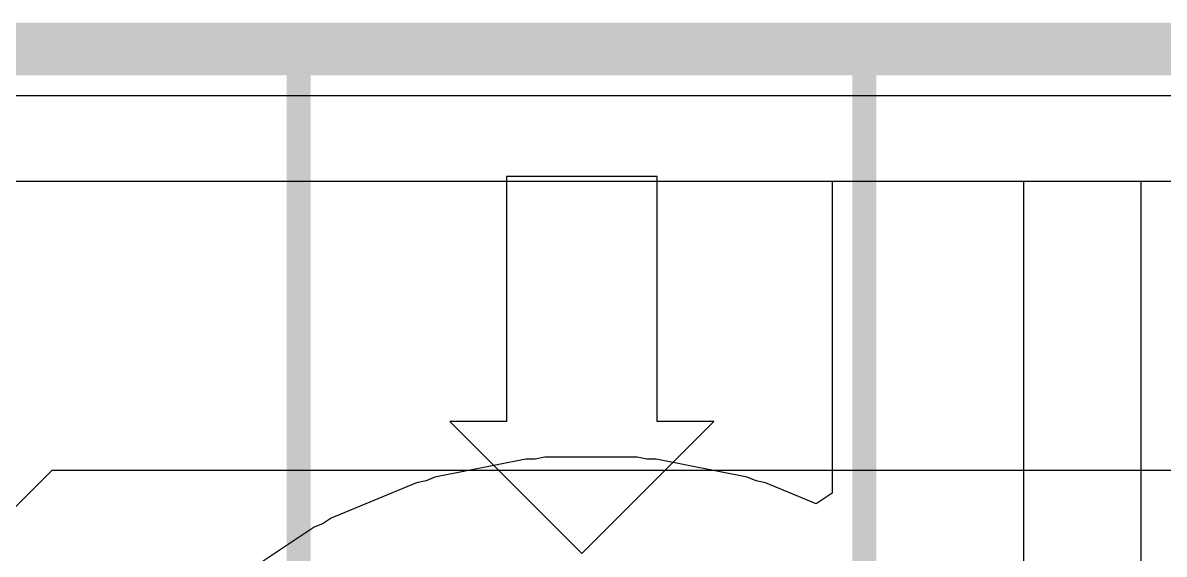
# Model space of a CAD drawing. Header units: inches. Extents: x -4 to 5258, y -4 to 5281.
# Drawn here: x 121.37 to 127.42, y 103.32 to 106.14 of the extents above; entities that cross this region are included whole.
import ezdxf

# ---------------------------------------------------------------- set-up
doc = ezdxf.new("R2010")
doc.units = ezdxf.units.IN
for name, color, linetype in [('Board Outline', 216, 'Continuous'), ('Bottom Layer', 5, 'Continuous'), ('Layer 1', 16, 'Continuous'), ('Top Layer', 1, 'Continuous'), ('Top Overlay', 2, 'Continuous')]:
    doc.layers.add(name, color=color, linetype=linetype)

# ---------------------------------------------------------------- blocks, each defined once
blk = doc.blocks.new('DB128L_5_08_3P_OG_S_216')
at = {"layer": 'Top Overlay'}
for p, q in [((0.0485, -2.4997), (-0.6515, -3.1997)), ((0.7485, -3.1997), (0.0485, -2.4997)), ((0.0485, -2.4997), (0.0485, -2.4997)), ((-0.6515, -3.1997), (-0.3515, -3.1997)), ((-0.3515, -3.1997), (-0.3515, -4.4997)), ((0.4485, -4.4997), (0.4485, -3.1997)), ((0.4485, -3.1997), (0.7485, -3.1997)), ((-0.3515, -4.4997), (0.4485, -4.4997))]:
    blk.add_line(p, q, dxfattribs=at)
for points in [[(-1.4493, -2.1006, 0.127, 0.127, 0), (-1.4493, -5.1002, 0.127, 0.127, 0)], [(1.5504, -2.1006, 0.127, 0.127, 0), (1.5504, -5.1002, 0.127, 0.127, 0)], [(7.62, -5.1, 0.127, 0.127, 0), (-7.62, -5.1, 0.127, 0.127, 0)]]:
    blk.add_lwpolyline(points, format="xyseb", dxfattribs=at)
for points in [[(-1.4811, -5.1002, 0.0635, 0.0635, 1), (-1.4176, -5.1002, 0.0635, 0.0635, 1)], [(1.5187, -5.1002, 0.0635, 0.0635, 1), (1.5822, -5.1002, 0.0635, 0.0635, 1)]]:
    blk.add_lwpolyline(points, format="xyseb", close=True, dxfattribs=at)

msp = doc.modelspace()

# ---------------------------------------------------------------- linework, layer by layer
at = {"layer": 'Board Outline'}
msp.add_lwpolyline([(-4.0093, 106.0093, 0.254, 0.254, 0), (145.9907, 106.0093, 0.254, 0.254, 0)], format="xyseb", dxfattribs=at)
at = {"layer": 'Bottom Layer'}
for p, q in [((50.1444, 105.2954), (125.6622, 105.2954)), ((125.6622, 105.2954), (125.6622, 103.6414)), ((126.6782, 102.7836), (126.6782, 105.2954)), ((126.6782, 105.2954), (138.2698, 105.2954)), ((124.0363, 103.8219), (123.5547, 103.7261)), ((124.0873, 103.8219), (124.0363, 103.8219)), ((124.1374, 103.8318), (124.0873, 103.8219)), ((124.6284, 103.8318), (124.1374, 103.8318)), ((124.6784, 103.8219), (124.6284, 103.8318)), ((124.7294, 103.8219), (124.6784, 103.8219)), ((125.211, 103.7261), (124.7294, 103.8219)), ((123.5547, 103.7261), (123.5076, 103.7065)), ((125.2582, 103.7065), (125.211, 103.7261)), ((123.4576, 103.6966), (123.0039, 103.5087)), ((123.5076, 103.7065), (123.4576, 103.6966)), ((125.3082, 103.6966), (125.2582, 103.7065)), ((125.5777, 103.585), (125.3082, 103.6966)), ((125.6622, 103.6414), (125.5777, 103.585)), ((122.9615, 103.4803), (122.9144, 103.4608)), ((123.0039, 103.5087), (122.9615, 103.4803)), ((122.9144, 103.4608), (122.5061, 103.188))]:
    msp.add_line(p, q, dxfattribs=at)
at = {"layer": 'Layer 1'}
for p, q in [((-3.7504, 105.7504), (145.7317, 105.7504)), ((121.522, 103.7607), (120.887, 103.1257)), ((136.9919, 103.7607), (121.522, 103.7607))]:
    msp.add_line(p, q, dxfattribs=at)
at = {"layer": 'Top Layer'}
for p, q in [((108.9411, 105.2954), (127.3001, 105.2954)), ((127.3001, 105.2954), (127.3001, 93.6007))]:
    msp.add_line(p, q, dxfattribs=at)

# ---------------------------------------------------------------- block references
at = {"rotation": 180}
msp.add_blockref('DB128L_5_08_3P_OG_S_216', (124.3829, 100.8211), dxfattribs=at)

doc.saveas('drawing.dxf')
